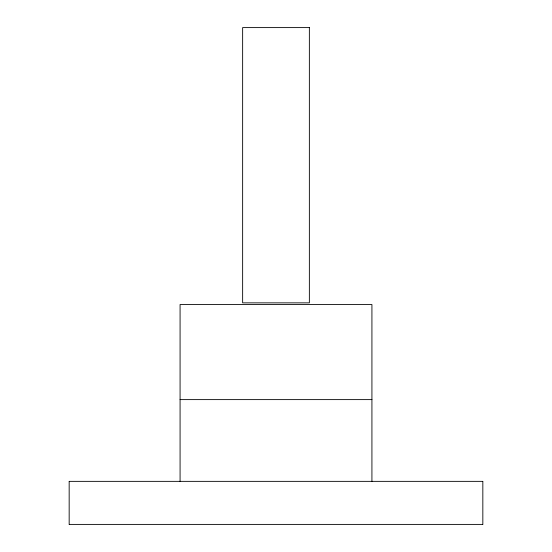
<?xml version="1.0" encoding="UTF-8"?>
<svg xmlns="http://www.w3.org/2000/svg" width="552" height="552" viewBox="0 0 552 552"><rect width="100%" height="100%" fill="white"/><g stroke="black" fill="none" stroke-linecap="round" stroke-linejoin="round"><path stroke-width="0.83" d="M180.076 399.613L371.924 399.613M69.262 481.358L482.738 481.358M69.262 524.4L482.738 524.4M482.834 481.358L482.834 524.4M371.924 481.358L371.924 304.525L180.076 304.525L180.076 481.358M69.166 481.358L69.166 524.4M309.361 27.6L242.638 27.6L242.638 302.862L309.361 302.862L309.361 27.6"/></g></svg>
